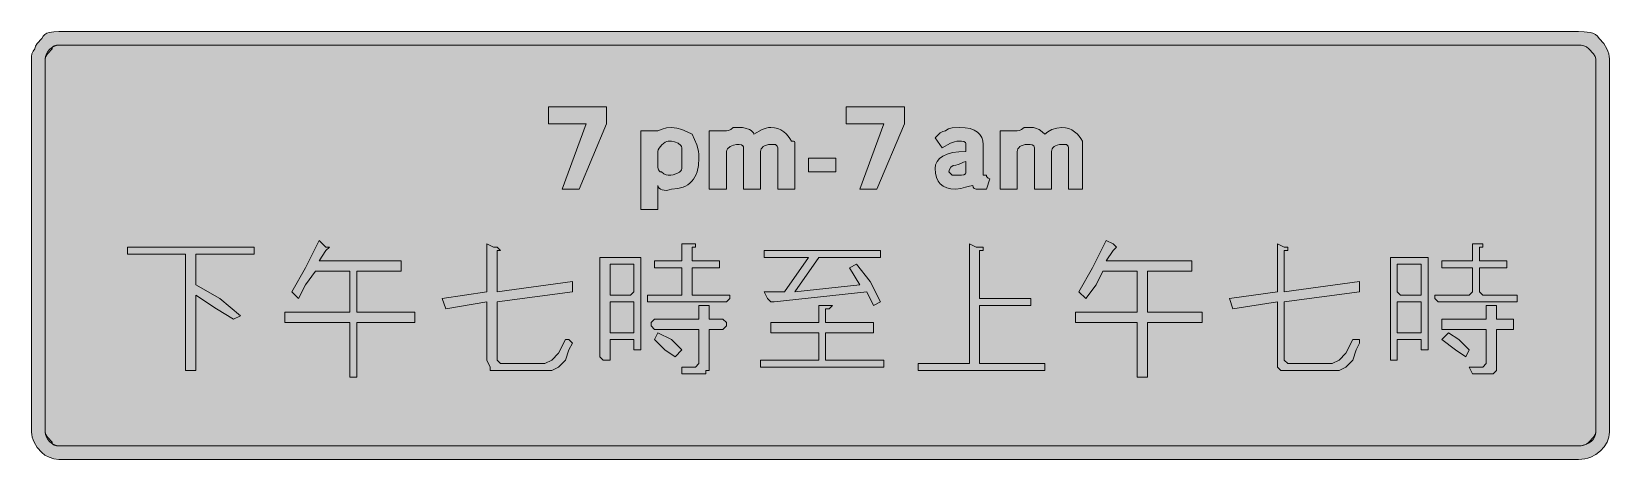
# Model space of a CAD drawing. Header units: metres. Extents: x 7 to 561, y 60 to 210.
import ezdxf

# ---------------------------------------------------------------- set-up
doc = ezdxf.new("R2010")
doc.units = ezdxf.units.M
doc.layers.add('FILL_BLACK_000000', color=7, linetype='Continuous', true_color=0x000000)
doc.layers.add('FILL_WHITE_FFFFFF', color=7, linetype='Continuous', true_color=0xffffff)

msp = doc.modelspace()

# ---------------------------------------------------------------- hatches: boundary and pattern name
at = {"layer": 'FILL_BLACK_000000', "true_color": 0x000000}
h = msp.add_hatch(color=7, dxfattribs=at)
h.dxf.hatch_style = 1
h.paths.add_polyline_path([(7.37, 201.54), (7.5, 202.44), (7.86, 203.34), (8.55, 204.24), (8.76, 205.14), (9.3, 206.04), (10.95, 207.84), (11.45, 208.63), (12.06, 209.23), (12.74, 209.65), (13.5, 209.94), (15.17, 210.2), (16.95, 210.24), (549.75, 210.24), (551.72, 210.2), (553.8, 209.94), (554.78, 209.65), (555.66, 209.23), (556.39, 208.63), (556.95, 207.84), (558.53, 206.04), (559.65, 204.24), (560.04, 203.34), (560.33, 202.44), (560.49, 201.54), (560.55, 200.64), (560.55, 69.84), (560.49, 68.94), (560.33, 68.05), (559.71, 66.31), (558.71, 64.69), (557.4, 63.24), (555.8, 62.01), (553.97, 61.06), (552.97, 60.71), (551.94, 60.46), (550.86, 60.3), (549.75, 60.24), (16.95, 60.24), (15.17, 60.45), (13.5, 60.99), (12.06, 61.76), (10.95, 62.64), (9.37, 64.44), (8.25, 66.24), (7.86, 67.14), (7.57, 68.04), (7.41, 68.94), (7.35, 69.84), (7.35, 200.64), (7.37, 201.54)])
h.paths.add_polyline_path([(12.9, 68.04), (14.55, 66.24), (14.6, 65.84), (14.76, 65.55), (15.3, 65.19), (16.07, 65.06), (16.95, 65.04), (549.75, 65.04), (551.04, 65.15), (552.21, 65.45), (553.23, 65.93), (554.1, 66.54), (554.8, 67.27), (555.32, 68.08), (555.64, 68.94), (555.75, 69.84), (555.75, 200.64), (555.54, 201.54), (555, 202.44), (553.35, 204.24), (552.45, 204.93), (551.55, 205.29), (550.65, 205.42), (549.75, 205.44), (16.95, 205.44), (16.05, 205.33), (15.19, 205.03), (14.38, 204.55), (13.65, 203.94), (13.04, 203.21), (12.56, 202.4), (12.26, 201.54), (12.15, 200.64), (12.15, 69.84), (12.36, 68.94), (12.9, 68.04)], flags=16)
h = msp.add_hatch(color=7, dxfattribs=at)
h.dxf.hatch_style = 1
h.paths.add_polyline_path([(201.75, 177.84), (188.55, 177.84), (188.55, 183.84), (208.95, 183.84), (208.95, 177.84), (199.35, 155.04), (193.35, 155.04), (201.75, 177.84)])
h = msp.add_hatch(color=7, dxfattribs=at)
h.dxf.hatch_style = 1
h.paths.add_polyline_path([(306.15, 177.84), (292.95, 177.84), (292.95, 183.84), (313.35, 183.84), (313.35, 177.84), (303.75, 155.04), (297.75, 155.04), (306.15, 177.84)])
h = msp.add_hatch(color=7, dxfattribs=at)
h.dxf.hatch_style = 1
h.paths.add_polyline_path([(229.99, 176.45), (231.75, 176.64), (233.55, 176.43), (235.35, 175.89), (237.15, 175.12), (238.95, 174.24), (239.83, 172.42), (240.6, 170.49), (241.14, 168.33), (241.3, 167.14), (241.35, 165.84), (241.18, 163.31), (240.69, 161.11), (240.33, 160.14), (239.89, 159.26), (239.38, 158.46), (238.8, 157.74), (238.15, 157.11), (237.42, 156.56), (236.64, 156.09), (235.78, 155.71), (233.89, 155.21), (231.75, 155.04), (230.85, 154.7), (229.99, 154.55), (229.18, 154.58), (228.45, 154.74), (227.84, 155.02), (227.36, 155.38), (227.06, 155.79), (226.95, 156.24), (226.95, 147.84), (220.95, 147.84), (220.95, 175.44), (226.95, 175.44), (228.45, 176.04), (229.99, 176.45)])
h.paths.add_polyline_path([(232.31, 160.05), (233.85, 160.59), (234.46, 160.95), (234.94, 161.36), (235.24, 161.79), (235.35, 162.24), (235.35, 163.44), (235.35, 168.24), (235.35, 169.44), (235.24, 169.89), (234.96, 170.32), (234, 171.09), (232.82, 171.63), (231.75, 171.84), (230.55, 171.84), (230.05, 171.73), (229.48, 171.45), (228.3, 170.49), (227.34, 169.31), (227.06, 168.74), (226.95, 168.24), (226.95, 163.44), (226.97, 162.56), (227.1, 161.79), (227.46, 161.25), (227.75, 161.09), (228.15, 161.04), (229.03, 160.35), (229.8, 159.99), (230.55, 159.84), (231.45, 159.89), (232.31, 160.05)], flags=16)
h = msp.add_hatch(color=7, dxfattribs=at)
h.dxf.hatch_style = 1
h.paths.add_polyline_path([(256.95, 155.04), (256.95, 169.44), (256.9, 169.84), (256.74, 170.13), (256.2, 170.49), (255.43, 170.62), (254.55, 170.64), (253.48, 170.43), (252.3, 169.89), (251.34, 169.12), (251.06, 168.69), (250.95, 168.24), (250.95, 155.04), (244.95, 155.04), (244.95, 175.44), (250.95, 175.44), (251.7, 175.59), (252.47, 175.95), (253.35, 176.64), (255.75, 176.64), (256.65, 176.59), (257.51, 176.43), (259.05, 175.89), (259.66, 175.53), (260.14, 175.12), (260.44, 174.69), (260.55, 174.24), (263.55, 175.89), (264.94, 176.43), (265.7, 176.59), (266.55, 176.64), (267.84, 176.53), (269.02, 176.23), (270.09, 175.75), (271.05, 175.14), (271.89, 174.41), (272.62, 173.6), (273.24, 172.74), (273.75, 171.84), (274.44, 171.82), (274.8, 171.69), (274.93, 171.33), (274.95, 170.64), (274.95, 169.44), (274.95, 155.04), (268.95, 155.04), (268.95, 169.44), (268.8, 170.04), (268.44, 170.45), (268.15, 170.59), (267.75, 170.64), (266.55, 170.64), (265.71, 170.59), (264.97, 170.43), (264.36, 170.2), (263.85, 169.89), (263.46, 169.53), (263.17, 169.12), (263.01, 168.69), (262.95, 168.24), (262.95, 155.04), (256.95, 155.04)])
h = msp.add_hatch(color=7, dxfattribs=at)
h.dxf.hatch_style = 1
h.paths.add_polyline_path([(334.95, 170.64), (334.9, 171.04), (334.74, 171.33), (334.2, 171.69), (333.43, 171.82), (332.55, 171.84), (331.7, 171.79), (330.94, 171.63), (329.55, 171.09), (326.55, 169.44), (324.15, 173.04), (325.95, 174.69), (326.85, 175.23), (327.75, 175.44), (328.25, 175.84), (328.84, 176.13), (330.15, 176.49), (332.55, 176.64), (334.63, 176.53), (336.39, 176.21), (337.84, 175.69), (339, 174.99), (339.87, 174.12), (340.48, 173.1), (340.84, 171.93), (340.95, 170.64), (340.95, 159.84), (342.15, 159.84), (342.2, 159.44), (342.34, 159.15), (342.75, 158.79), (343.35, 158.64), (342.15, 155.04), (338.55, 155.04), (338.15, 155.09), (337.86, 155.23), (337.5, 155.64), (337.35, 156.24), (336.24, 156.05), (334.8, 155.64), (333.13, 155.23), (331.35, 155.04), (329.66, 155.15), (328.2, 155.49), (326.96, 156.05), (325.95, 156.84), (325.16, 157.85), (324.6, 159.09), (324.26, 160.55), (324.15, 162.24), (324.32, 163.53), (324.82, 164.7), (325.67, 165.72), (326.85, 166.59), (328.37, 167.29), (330.22, 167.81), (332.42, 168.13), (334.95, 168.24), (334.95, 169.44), (334.95, 170.64)])
h.paths.add_polyline_path([(334.2, 159.99), (334.74, 160.35), (334.9, 160.64), (334.95, 161.04), (334.95, 164.64), (334.05, 164.45), (333.15, 164.04), (332.25, 163.63), (331.35, 163.44), (330.47, 163.23), (329.7, 162.69), (329.16, 161.92), (328.95, 161.04), (330.15, 159.84), (332.55, 159.84), (333.43, 159.86), (334.2, 159.99)], flags=16)
h = msp.add_hatch(color=7, dxfattribs=at)
h.dxf.hatch_style = 1
h.paths.add_polyline_path([(358.95, 155.04), (358.95, 169.44), (358.9, 169.84), (358.74, 170.13), (358.2, 170.49), (357.43, 170.62), (356.55, 170.64), (355.71, 170.59), (354.97, 170.43), (354.36, 170.2), (353.85, 169.89), (353.46, 169.53), (353.17, 169.12), (353.01, 168.69), (352.95, 168.24), (352.95, 155.04), (346.95, 155.04), (346.95, 175.44), (352.95, 175.44), (353.7, 175.59), (354.47, 175.95), (355.35, 176.64), (357.75, 176.64), (358.6, 176.59), (359.34, 176.43), (360.6, 175.89), (361.63, 175.12), (362.55, 174.24), (363.66, 175.12), (365.1, 175.89), (366.77, 176.43), (368.55, 176.64), (369.84, 176.53), (371.02, 176.23), (372.09, 175.75), (373.05, 175.14), (373.89, 174.41), (374.62, 173.6), (375.24, 172.74), (375.75, 171.84), (375.75, 170.64), (375.75, 169.44), (375.75, 155.04), (370.95, 155.04), (370.95, 169.44), (370.8, 170.04), (370.44, 170.45), (370.15, 170.59), (369.75, 170.64), (368.55, 170.64), (367.71, 170.59), (366.98, 170.43), (366.36, 170.2), (365.85, 169.89), (365.46, 169.53), (365.17, 169.12), (365.01, 168.69), (364.95, 168.24), (364.95, 155.04), (358.95, 155.04)])
h = msp.add_hatch(color=7, dxfattribs=at)
h.dxf.hatch_style = 1
h.paths.add_polyline_path([(289.35, 165.84), (289.35, 161.04), (279.75, 161.04), (279.75, 165.84), (289.35, 165.84)])
h = msp.add_hatch(color=7, dxfattribs=at)
h.dxf.hatch_style = 1
h.paths.add_polyline_path([(85.35, 134.64), (85.35, 132.24), (64.95, 132.24), (64.95, 121.44), (73.35, 116.64), (80.55, 110.64), (78.15, 109.44), (72.15, 113.04), (64.95, 117.84), (64.95, 91.44), (61.35, 91.44), (61.35, 132.24), (40.95, 132.24), (40.95, 134.64), (85.35, 134.64)])
h = msp.add_hatch(color=7, dxfattribs=at)
h.dxf.hatch_style = 1
h.paths.add_polyline_path([(136.95, 126.24), (121.35, 126.24), (121.35, 111.84), (141.75, 111.84), (141.75, 108.24), (121.35, 108.24), (121.35, 89.04), (118.95, 89.04), (118.95, 108.24), (96.15, 108.24), (96.15, 111.84), (118.95, 111.84), (118.95, 126.24), (106.95, 126.24), (103.35, 121.44), (100.95, 116.64), (98.55, 119.04), (103.35, 127.44), (108.15, 137.04), (109.35, 135.84), (110.55, 134.64), (111.75, 134.64), (110.55, 133.44), (108.15, 129.84), (136.95, 129.84), (136.95, 126.24)])
h = msp.add_hatch(color=7, dxfattribs=at)
h.dxf.hatch_style = 1
h.paths.add_polyline_path([(166.95, 119.04), (166.95, 135.84), (169.35, 134.64), (170.55, 134.64), (171.75, 133.44), (170.55, 133.44), (170.55, 119.04), (196.95, 122.64), (196.95, 119.04), (170.55, 115.44), (170.55, 95.04), (171.75, 93.84), (175.35, 93.84), (187.35, 93.84), (189.75, 95.04), (192.15, 97.44), (194.55, 102.24), (195.75, 102.24), (196.95, 101.04), (195.75, 98.64), (194.55, 95.04), (192.15, 92.64), (189.75, 91.44), (187.35, 91.44), (171.75, 91.44), (169.35, 91.44), (168.15, 91.44), (168.15, 92.64), (166.95, 95.04), (166.95, 115.44), (152.55, 113.04), (151.35, 116.64), (166.95, 119.04)])
h = msp.add_hatch(color=7, dxfattribs=at)
h.dxf.hatch_style = 1
h.paths.add_polyline_path([(252.15, 117.84), (252.15, 116.64), (250.95, 115.44), (223.35, 115.44), (223.35, 116.64), (223.35, 117.84), (235.35, 117.84), (235.35, 119.04), (235.35, 127.44), (226.95, 127.44), (225.75, 127.44), (225.75, 129.84), (226.95, 129.84), (235.35, 129.84), (235.35, 135.84), (236.55, 135.84), (237.75, 135.84), (238.95, 135.84), (240.15, 135.84), (240.15, 134.64), (238.95, 134.64), (238.95, 129.84), (248.55, 129.84), (248.55, 127.44), (238.95, 127.44), (238.95, 119.04), (238.95, 117.84), (250.95, 117.84), (252.15, 117.84)])
h = msp.add_hatch(color=7, dxfattribs=at)
h.dxf.hatch_style = 1
h.paths.add_polyline_path([(296.55, 128.64), (301.35, 122.64), (304.95, 115.44), (302.55, 114.24), (300.15, 119.04), (267.75, 115.44), (266.55, 115.44), (265.35, 116.64), (264.15, 119.04), (271.35, 119.04), (279.75, 131.04), (264.15, 131.04), (264.15, 133.44), (304.95, 133.44), (304.95, 131.04), (283.35, 131.04), (274.95, 119.04), (297.75, 121.44), (294.15, 127.44), (296.55, 128.64)])
h = msp.add_hatch(color=7, dxfattribs=at)
h.dxf.hatch_style = 1
h.paths.add_polyline_path([(339.75, 114.24), (339.75, 93.84), (362.55, 93.84), (362.55, 91.44), (318.15, 91.44), (318.15, 93.84), (336.15, 93.84), (336.15, 135.84), (338.55, 134.64), (339.75, 134.64), (340.95, 134.64), (340.95, 133.44), (339.75, 133.44), (339.75, 116.64), (357.75, 116.64), (357.75, 114.24), (339.75, 114.24)])
h = msp.add_hatch(color=7, dxfattribs=at)
h.dxf.hatch_style = 1
h.paths.add_polyline_path([(414.15, 126.24), (398.55, 126.24), (398.55, 111.84), (417.75, 111.84), (417.75, 108.24), (398.55, 108.24), (398.55, 89.04), (394.95, 89.04), (394.95, 108.24), (373.35, 108.24), (373.35, 111.84), (394.95, 111.84), (394.95, 126.24), (382.95, 126.24), (380.55, 121.44), (376.95, 116.64), (374.55, 119.04), (379.35, 127.44), (384.15, 137.04), (386.55, 135.84), (387.75, 134.64), (386.55, 133.44), (384.15, 129.84), (414.15, 129.84), (414.15, 126.24)])
h = msp.add_hatch(color=7, dxfattribs=at)
h.dxf.hatch_style = 1
h.paths.add_polyline_path([(444.15, 119.04), (444.15, 135.84), (446.55, 134.64), (447.75, 134.64), (447.75, 133.44), (446.55, 133.44), (446.55, 119.04), (472.95, 122.64), (472.95, 119.04), (446.55, 115.44), (446.55, 95.04), (447.75, 93.84), (451.35, 93.84), (463.35, 93.84), (465.75, 95.04), (468.15, 97.44), (470.55, 102.24), (472.95, 102.24), (472.95, 101.04), (471.75, 98.64), (470.55, 95.04), (468.15, 92.64), (465.75, 91.44), (463.35, 91.44), (447.75, 91.44), (446.55, 91.44), (445.35, 91.44), (444.15, 92.64), (444.15, 95.04), (444.15, 115.44), (428.55, 113.04), (427.35, 116.64), (444.15, 119.04)])
h = msp.add_hatch(color=7, dxfattribs=at)
h.dxf.hatch_style = 1
h.paths.add_polyline_path([(528.15, 116.64), (528.15, 115.44), (500.55, 115.44), (499.35, 116.64), (499.35, 117.84), (500.55, 117.84), (511.35, 117.84), (512.55, 119.04), (512.55, 127.44), (511.35, 127.44), (504.15, 127.44), (502.95, 127.44), (501.75, 127.44), (501.75, 129.84), (502.95, 129.84), (504.15, 129.84), (511.35, 129.84), (512.55, 129.84), (512.55, 135.84), (514.95, 135.84), (516.15, 135.84), (516.15, 134.64), (514.95, 134.64), (514.95, 129.84), (516.15, 129.84), (524.55, 129.84), (524.55, 127.44), (516.15, 127.44), (514.95, 127.44), (514.95, 119.04), (516.15, 117.84), (528.15, 117.84), (528.15, 116.64)])
h = msp.add_hatch(color=7, dxfattribs=at)
h.dxf.hatch_style = 1
h.paths.add_polyline_path([(207.75, 131.04), (220.95, 131.04), (220.95, 99.84), (220.95, 98.64), (218.55, 98.64), (218.55, 99.84), (218.55, 102.24), (217.35, 102.24), (210.15, 102.24), (210.15, 96.24), (210.15, 95.04), (207.75, 95.04), (206.55, 96.24), (206.55, 131.04), (207.75, 131.04)])
h.paths.add_polyline_path([(218.55, 104.64), (218.55, 115.44), (217.35, 115.44), (210.15, 115.44), (210.15, 104.64), (217.35, 104.64), (218.55, 104.64)], flags=16)
h.paths.add_polyline_path([(217.35, 117.84), (218.55, 119.04), (218.55, 128.64), (217.35, 128.64), (210.15, 128.64), (210.15, 119.04), (210.15, 117.84), (217.35, 117.84)], flags=16)
h = msp.add_hatch(color=7, dxfattribs=at)
h.dxf.hatch_style = 1
h.paths.add_polyline_path([(496.95, 131.04), (496.95, 99.84), (496.95, 98.64), (494.55, 98.64), (494.55, 99.84), (494.55, 102.24), (487.35, 102.24), (486.15, 102.24), (486.15, 96.24), (486.15, 95.04), (483.75, 95.04), (483.75, 96.24), (483.75, 131.04), (496.95, 131.04)])
h.paths.add_polyline_path([(487.35, 104.64), (494.55, 104.64), (494.55, 115.44), (487.35, 115.44), (486.15, 115.44), (486.15, 104.64), (487.35, 104.64)], flags=16)
h.paths.add_polyline_path([(494.55, 117.84), (494.55, 119.04), (494.55, 128.64), (487.35, 128.64), (486.15, 128.64), (486.15, 119.04), (487.35, 117.84), (494.55, 117.84)], flags=16)
h = msp.add_hatch(color=7, dxfattribs=at)
h.dxf.hatch_style = 1
h.paths.add_polyline_path([(242.55, 114.24), (244.95, 114.24), (244.95, 113.04), (244.95, 109.44), (249.75, 109.44), (250.95, 108.24), (250.95, 107.04), (249.75, 105.84), (244.95, 105.84), (244.95, 93.84), (244.95, 91.44), (243.75, 91.44), (243.75, 90.24), (242.55, 90.24), (236.55, 90.24), (235.35, 90.24), (235.35, 92.64), (236.55, 92.64), (240.15, 92.64), (241.35, 93.84), (241.35, 95.04), (241.35, 105.84), (225.75, 105.84), (224.55, 107.04), (224.55, 108.24), (225.75, 109.44), (241.35, 109.44), (241.35, 114.24), (242.55, 114.24)])
h = msp.add_hatch(color=7, dxfattribs=at)
h.dxf.hatch_style = 1
h.paths.add_polyline_path([(306.15, 95.04), (306.15, 92.64), (262.95, 92.64), (262.95, 95.04), (283.35, 95.04), (283.35, 104.64), (266.55, 104.64), (266.55, 108.24), (283.35, 108.24), (283.35, 114.24), (285.75, 114.24), (286.95, 114.24), (288.15, 114.24), (286.95, 113.04), (285.75, 113.04), (285.75, 108.24), (302.55, 108.24), (302.55, 104.64), (285.75, 104.64), (285.75, 95.04), (306.15, 95.04)])
h = msp.add_hatch(color=7, dxfattribs=at)
h.dxf.hatch_style = 1
h.paths.add_polyline_path([(526.95, 109.44), (526.95, 108.24), (526.95, 107.04), (526.95, 105.84), (520.95, 105.84), (520.95, 93.84), (520.95, 91.44), (519.75, 90.24), (518.55, 90.24), (513.75, 90.24), (512.55, 90.24), (511.35, 92.64), (512.55, 92.64), (516.15, 92.64), (517.35, 93.84), (517.35, 95.04), (517.35, 105.84), (501.75, 105.84), (501.75, 107.04), (501.75, 108.24), (501.75, 109.44), (517.35, 109.44), (517.35, 114.24), (518.55, 114.24), (519.75, 114.24), (520.95, 114.24), (520.95, 113.04), (520.95, 109.44), (526.95, 109.44)])
h = msp.add_hatch(color=7, dxfattribs=at)
h.dxf.hatch_style = 1
h.paths.add_polyline_path([(231.75, 102.24), (235.35, 98.64), (232.95, 96.24), (229.35, 98.64), (225.75, 102.24), (226.95, 104.64), (231.75, 102.24)])
h = msp.add_hatch(color=7, dxfattribs=at)
h.dxf.hatch_style = 1
h.paths.add_polyline_path([(507.75, 102.24), (511.35, 98.64), (510.15, 96.24), (506.55, 98.64), (501.75, 102.24), (504.15, 104.64), (507.75, 102.24)])
at = {"layer": 'FILL_WHITE_FFFFFF', "true_color": 0xffffff}
h = msp.add_hatch(color=7, dxfattribs=at)
h.dxf.hatch_style = 1
h.paths.add_polyline_path([(16.95, 65.04), (16.05, 65.15), (15.19, 65.45), (14.38, 65.93), (13.65, 66.54), (13.04, 67.27), (12.56, 68.08), (12.26, 68.94), (12.15, 69.84), (12.15, 200.64), (12.36, 201.54), (12.9, 202.44), (14.55, 204.24), (14.6, 204.64), (14.76, 204.93), (15.3, 205.29), (16.07, 205.42), (16.95, 205.44), (549.75, 205.44), (550.65, 205.42), (551.55, 205.29), (552.45, 204.93), (553.35, 204.24), (555, 202.44), (555.54, 201.54), (555.75, 200.64), (555.75, 69.84), (555.54, 68.94), (555, 68.04), (553.35, 66.24), (552.45, 65.55), (551.55, 65.19), (550.65, 65.06), (549.75, 65.04), (16.95, 65.04)])

# ---------------------------------------------------------------- linework, layer by layer
at = {"layer": 'FILL_BLACK_000000', "lineweight": 0, "true_color": 0x000000}
for points in [[(7.37, 201.54), (7.5, 202.44), (7.86, 203.34), (8.55, 204.24), (8.76, 205.14), (9.3, 206.04), (10.95, 207.84), (11.45, 208.63), (12.06, 209.23), (12.74, 209.65), (13.5, 209.94), (15.17, 210.2), (16.95, 210.24), (549.75, 210.24), (551.72, 210.2), (553.8, 209.94), (554.78, 209.65), (555.66, 209.23), (556.39, 208.63), (556.95, 207.84), (558.53, 206.04), (559.65, 204.24), (560.04, 203.34), (560.33, 202.44), (560.49, 201.54), (560.55, 200.64), (560.55, 69.84), (560.49, 68.94), (560.33, 68.05), (559.71, 66.31), (558.71, 64.69), (557.4, 63.24), (555.8, 62.01), (553.97, 61.06), (552.97, 60.71), (551.94, 60.46), (550.86, 60.3), (549.75, 60.24), (16.95, 60.24), (15.17, 60.45), (13.5, 60.99), (12.06, 61.76), (10.95, 62.64), (9.37, 64.44), (8.25, 66.24), (7.86, 67.14), (7.57, 68.04), (7.41, 68.94), (7.35, 69.84), (7.35, 200.64)], [(12.9, 68.04), (14.55, 66.24), (14.6, 65.84), (14.76, 65.55), (15.3, 65.19), (16.07, 65.06), (16.95, 65.04), (549.75, 65.04), (551.04, 65.15), (552.21, 65.45), (553.23, 65.93), (554.1, 66.54), (554.8, 67.27), (555.32, 68.08), (555.64, 68.94), (555.75, 69.84), (555.75, 200.64), (555.54, 201.54), (555, 202.44), (553.35, 204.24), (552.45, 204.93), (551.55, 205.29), (550.65, 205.42), (549.75, 205.44), (16.95, 205.44), (16.05, 205.33), (15.19, 205.03), (14.38, 204.55), (13.65, 203.94), (13.04, 203.21), (12.56, 202.4), (12.26, 201.54), (12.15, 200.64), (12.15, 69.84), (12.36, 68.94)], [(201.75, 177.84), (188.55, 177.84), (188.55, 183.84), (208.95, 183.84), (208.95, 177.84), (199.35, 155.04), (193.35, 155.04)], [(306.15, 177.84), (292.95, 177.84), (292.95, 183.84), (313.35, 183.84), (313.35, 177.84), (303.75, 155.04), (297.75, 155.04)], [(229.99, 176.45), (231.75, 176.64), (233.55, 176.43), (235.35, 175.89), (237.15, 175.12), (238.95, 174.24), (239.83, 172.42), (240.6, 170.49), (241.14, 168.33), (241.3, 167.14), (241.35, 165.84), (241.18, 163.31), (240.69, 161.11), (240.33, 160.14), (239.89, 159.26), (239.38, 158.46), (238.8, 157.74), (238.15, 157.11), (237.42, 156.56), (236.64, 156.09), (235.78, 155.71), (233.89, 155.21), (231.75, 155.04), (230.85, 154.7), (229.99, 154.55), (229.18, 154.58), (228.45, 154.74), (227.84, 155.02), (227.36, 155.38), (227.06, 155.79), (226.95, 156.24), (226.95, 147.84), (220.95, 147.84), (220.95, 175.44), (226.95, 175.44), (228.45, 176.04)], [(232.31, 160.05), (233.85, 160.59), (234.46, 160.95), (234.94, 161.36), (235.24, 161.79), (235.35, 162.24), (235.35, 163.44), (235.35, 168.24), (235.35, 169.44), (235.24, 169.89), (234.96, 170.32), (234, 171.09), (232.82, 171.63), (231.75, 171.84), (230.55, 171.84), (230.05, 171.73), (229.48, 171.45), (228.3, 170.49), (227.34, 169.31), (227.06, 168.74), (226.95, 168.24), (226.95, 163.44), (226.97, 162.56), (227.1, 161.79), (227.46, 161.25), (227.75, 161.09), (228.15, 161.04), (229.03, 160.35), (229.8, 159.99), (230.55, 159.84), (231.45, 159.89)], [(256.95, 155.04), (256.95, 169.44), (256.9, 169.84), (256.74, 170.13), (256.2, 170.49), (255.43, 170.62), (254.55, 170.64), (253.48, 170.43), (252.3, 169.89), (251.34, 169.12), (251.06, 168.69), (250.95, 168.24), (250.95, 155.04), (244.95, 155.04), (244.95, 175.44), (250.95, 175.44), (251.7, 175.59), (252.47, 175.95), (253.35, 176.64), (255.75, 176.64), (256.65, 176.59), (257.51, 176.43), (259.05, 175.89), (259.66, 175.53), (260.14, 175.12), (260.44, 174.69), (260.55, 174.24), (263.55, 175.89), (264.94, 176.43), (265.7, 176.59), (266.55, 176.64), (267.84, 176.53), (269.02, 176.23), (270.09, 175.75), (271.05, 175.14), (271.89, 174.41), (272.62, 173.6), (273.24, 172.74), (273.75, 171.84), (274.44, 171.82), (274.8, 171.69), (274.93, 171.33), (274.95, 170.64), (274.95, 169.44), (274.95, 155.04), (268.95, 155.04), (268.95, 169.44), (268.8, 170.04), (268.44, 170.45), (268.15, 170.59), (267.75, 170.64), (266.55, 170.64), (265.71, 170.59), (264.97, 170.43), (264.36, 170.2), (263.85, 169.89), (263.46, 169.53), (263.17, 169.12), (263.01, 168.69), (262.95, 168.24), (262.95, 155.04)], [(334.95, 170.64), (334.9, 171.04), (334.74, 171.33), (334.2, 171.69), (333.43, 171.82), (332.55, 171.84), (331.7, 171.79), (330.94, 171.63), (329.55, 171.09), (326.55, 169.44), (324.15, 173.04), (325.95, 174.69), (326.85, 175.23), (327.75, 175.44), (328.25, 175.84), (328.84, 176.13), (330.15, 176.49), (332.55, 176.64), (334.63, 176.53), (336.39, 176.21), (337.84, 175.69), (339, 174.99), (339.87, 174.12), (340.48, 173.1), (340.84, 171.93), (340.95, 170.64), (340.95, 159.84), (342.15, 159.84), (342.2, 159.44), (342.34, 159.15), (342.75, 158.79), (343.35, 158.64), (342.15, 155.04), (338.55, 155.04), (338.15, 155.09), (337.86, 155.23), (337.5, 155.64), (337.35, 156.24), (336.24, 156.05), (334.8, 155.64), (333.13, 155.23), (331.35, 155.04), (329.66, 155.15), (328.2, 155.49), (326.96, 156.05), (325.95, 156.84), (325.16, 157.85), (324.6, 159.09), (324.26, 160.55), (324.15, 162.24), (324.32, 163.53), (324.82, 164.7), (325.67, 165.72), (326.85, 166.59), (328.37, 167.29), (330.22, 167.81), (332.42, 168.13), (334.95, 168.24), (334.95, 169.44)], [(358.95, 155.04), (358.95, 169.44), (358.9, 169.84), (358.74, 170.13), (358.2, 170.49), (357.43, 170.62), (356.55, 170.64), (355.71, 170.59), (354.97, 170.43), (354.36, 170.2), (353.85, 169.89), (353.46, 169.53), (353.17, 169.12), (353.01, 168.69), (352.95, 168.24), (352.95, 155.04), (346.95, 155.04), (346.95, 175.44), (352.95, 175.44), (353.7, 175.59), (354.47, 175.95), (355.35, 176.64), (357.75, 176.64), (358.6, 176.59), (359.34, 176.43), (360.6, 175.89), (361.63, 175.12), (362.55, 174.24), (363.66, 175.12), (365.1, 175.89), (366.77, 176.43), (368.55, 176.64), (369.84, 176.53), (371.02, 176.23), (372.09, 175.75), (373.05, 175.14), (373.89, 174.41), (374.62, 173.6), (375.24, 172.74), (375.75, 171.84), (375.75, 170.64), (375.75, 169.44), (375.75, 155.04), (370.95, 155.04), (370.95, 169.44), (370.8, 170.04), (370.44, 170.45), (370.15, 170.59), (369.75, 170.64), (368.55, 170.64), (367.71, 170.59), (366.98, 170.43), (366.36, 170.2), (365.85, 169.89), (365.46, 169.53), (365.17, 169.12), (365.01, 168.69), (364.95, 168.24), (364.95, 155.04)], [(289.35, 165.84), (289.35, 161.04), (279.75, 161.04), (279.75, 165.84)], [(334.2, 159.99), (334.74, 160.35), (334.9, 160.64), (334.95, 161.04), (334.95, 164.64), (334.05, 164.45), (333.15, 164.04), (332.25, 163.63), (331.35, 163.44), (330.47, 163.23), (329.7, 162.69), (329.16, 161.92), (328.95, 161.04), (330.15, 159.84), (332.55, 159.84), (333.43, 159.86)], [(85.35, 134.64), (85.35, 132.24), (64.95, 132.24), (64.95, 121.44), (73.35, 116.64), (80.55, 110.64), (78.15, 109.44), (72.15, 113.04), (64.95, 117.84), (64.95, 91.44), (61.35, 91.44), (61.35, 132.24), (40.95, 132.24), (40.95, 134.64)], [(136.95, 126.24), (121.35, 126.24), (121.35, 111.84), (141.75, 111.84), (141.75, 108.24), (121.35, 108.24), (121.35, 89.04), (118.95, 89.04), (118.95, 108.24), (96.15, 108.24), (96.15, 111.84), (118.95, 111.84), (118.95, 126.24), (106.95, 126.24), (103.35, 121.44), (100.95, 116.64), (98.55, 119.04), (103.35, 127.44), (108.15, 137.04), (109.35, 135.84), (110.55, 134.64), (111.75, 134.64), (110.55, 133.44), (108.15, 129.84), (136.95, 129.84)], [(166.95, 119.04), (166.95, 135.84), (169.35, 134.64), (170.55, 134.64), (171.75, 133.44), (170.55, 133.44), (170.55, 119.04), (196.95, 122.64), (196.95, 119.04), (170.55, 115.44), (170.55, 95.04), (171.75, 93.84), (175.35, 93.84), (187.35, 93.84), (189.75, 95.04), (192.15, 97.44), (194.55, 102.24), (195.75, 102.24), (196.95, 101.04), (195.75, 98.64), (194.55, 95.04), (192.15, 92.64), (189.75, 91.44), (187.35, 91.44), (171.75, 91.44), (169.35, 91.44), (168.15, 91.44), (168.15, 92.64), (166.95, 95.04), (166.95, 115.44), (152.55, 113.04), (151.35, 116.64)], [(252.15, 117.84), (252.15, 116.64), (250.95, 115.44), (223.35, 115.44), (223.35, 116.64), (223.35, 117.84), (235.35, 117.84), (235.35, 119.04), (235.35, 127.44), (226.95, 127.44), (225.75, 127.44), (225.75, 129.84), (226.95, 129.84), (235.35, 129.84), (235.35, 135.84), (236.55, 135.84), (237.75, 135.84), (238.95, 135.84), (240.15, 135.84), (240.15, 134.64), (238.95, 134.64), (238.95, 129.84), (248.55, 129.84), (248.55, 127.44), (238.95, 127.44), (238.95, 119.04), (238.95, 117.84), (250.95, 117.84)], [(296.55, 128.64), (301.35, 122.64), (304.95, 115.44), (302.55, 114.24), (300.15, 119.04), (267.75, 115.44), (266.55, 115.44), (265.35, 116.64), (264.15, 119.04), (271.35, 119.04), (279.75, 131.04), (264.15, 131.04), (264.15, 133.44), (304.95, 133.44), (304.95, 131.04), (283.35, 131.04), (274.95, 119.04), (297.75, 121.44), (294.15, 127.44)], [(339.75, 114.24), (339.75, 93.84), (362.55, 93.84), (362.55, 91.44), (318.15, 91.44), (318.15, 93.84), (336.15, 93.84), (336.15, 135.84), (338.55, 134.64), (339.75, 134.64), (340.95, 134.64), (340.95, 133.44), (339.75, 133.44), (339.75, 116.64), (357.75, 116.64), (357.75, 114.24)], [(414.15, 126.24), (398.55, 126.24), (398.55, 111.84), (417.75, 111.84), (417.75, 108.24), (398.55, 108.24), (398.55, 89.04), (394.95, 89.04), (394.95, 108.24), (373.35, 108.24), (373.35, 111.84), (394.95, 111.84), (394.95, 126.24), (382.95, 126.24), (380.55, 121.44), (376.95, 116.64), (374.55, 119.04), (379.35, 127.44), (384.15, 137.04), (386.55, 135.84), (387.75, 134.64), (386.55, 133.44), (384.15, 129.84), (414.15, 129.84)], [(444.15, 119.04), (444.15, 135.84), (446.55, 134.64), (447.75, 134.64), (447.75, 133.44), (446.55, 133.44), (446.55, 119.04), (472.95, 122.64), (472.95, 119.04), (446.55, 115.44), (446.55, 95.04), (447.75, 93.84), (451.35, 93.84), (463.35, 93.84), (465.75, 95.04), (468.15, 97.44), (470.55, 102.24), (472.95, 102.24), (472.95, 101.04), (471.75, 98.64), (470.55, 95.04), (468.15, 92.64), (465.75, 91.44), (463.35, 91.44), (447.75, 91.44), (446.55, 91.44), (445.35, 91.44), (444.15, 92.64), (444.15, 95.04), (444.15, 115.44), (428.55, 113.04), (427.35, 116.64)], [(528.15, 116.64), (528.15, 115.44), (500.55, 115.44), (499.35, 116.64), (499.35, 117.84), (500.55, 117.84), (511.35, 117.84), (512.55, 119.04), (512.55, 127.44), (511.35, 127.44), (504.15, 127.44), (502.95, 127.44), (501.75, 127.44), (501.75, 129.84), (502.95, 129.84), (504.15, 129.84), (511.35, 129.84), (512.55, 129.84), (512.55, 135.84), (514.95, 135.84), (516.15, 135.84), (516.15, 134.64), (514.95, 134.64), (514.95, 129.84), (516.15, 129.84), (524.55, 129.84), (524.55, 127.44), (516.15, 127.44), (514.95, 127.44), (514.95, 119.04), (516.15, 117.84), (528.15, 117.84)], [(207.75, 131.04), (220.95, 131.04), (220.95, 99.84), (220.95, 98.64), (218.55, 98.64), (218.55, 99.84), (218.55, 102.24), (217.35, 102.24), (210.15, 102.24), (210.15, 96.24), (210.15, 95.04), (207.75, 95.04), (206.55, 96.24), (206.55, 131.04)], [(217.35, 117.84), (218.55, 119.04), (218.55, 128.64), (217.35, 128.64), (210.15, 128.64), (210.15, 119.04), (210.15, 117.84)], [(496.95, 131.04), (496.95, 99.84), (496.95, 98.64), (494.55, 98.64), (494.55, 99.84), (494.55, 102.24), (487.35, 102.24), (486.15, 102.24), (486.15, 96.24), (486.15, 95.04), (483.75, 95.04), (483.75, 96.24), (483.75, 131.04)], [(494.55, 117.84), (494.55, 119.04), (494.55, 128.64), (487.35, 128.64), (486.15, 128.64), (486.15, 119.04), (487.35, 117.84)], [(218.55, 104.64), (218.55, 115.44), (217.35, 115.44), (210.15, 115.44), (210.15, 104.64), (217.35, 104.64)], [(242.55, 114.24), (244.95, 114.24), (244.95, 113.04), (244.95, 109.44), (249.75, 109.44), (250.95, 108.24), (250.95, 107.04), (249.75, 105.84), (244.95, 105.84), (244.95, 93.84), (244.95, 91.44), (243.75, 91.44), (243.75, 90.24), (242.55, 90.24), (236.55, 90.24), (235.35, 90.24), (235.35, 92.64), (236.55, 92.64), (240.15, 92.64), (241.35, 93.84), (241.35, 95.04), (241.35, 105.84), (225.75, 105.84), (224.55, 107.04), (224.55, 108.24), (225.75, 109.44), (241.35, 109.44), (241.35, 114.24)], [(306.15, 95.04), (306.15, 92.64), (262.95, 92.64), (262.95, 95.04), (283.35, 95.04), (283.35, 104.64), (266.55, 104.64), (266.55, 108.24), (283.35, 108.24), (283.35, 114.24), (285.75, 114.24), (286.95, 114.24), (288.15, 114.24), (286.95, 113.04), (285.75, 113.04), (285.75, 108.24), (302.55, 108.24), (302.55, 104.64), (285.75, 104.64), (285.75, 95.04)], [(487.35, 104.64), (494.55, 104.64), (494.55, 115.44), (487.35, 115.44), (486.15, 115.44), (486.15, 104.64)], [(526.95, 109.44), (526.95, 108.24), (526.95, 107.04), (526.95, 105.84), (520.95, 105.84), (520.95, 93.84), (520.95, 91.44), (519.75, 90.24), (518.55, 90.24), (513.75, 90.24), (512.55, 90.24), (511.35, 92.64), (512.55, 92.64), (516.15, 92.64), (517.35, 93.84), (517.35, 95.04), (517.35, 105.84), (501.75, 105.84), (501.75, 107.04), (501.75, 108.24), (501.75, 109.44), (517.35, 109.44), (517.35, 114.24), (518.55, 114.24), (519.75, 114.24), (520.95, 114.24), (520.95, 113.04), (520.95, 109.44)], [(231.75, 102.24), (235.35, 98.64), (232.95, 96.24), (229.35, 98.64), (225.75, 102.24), (226.95, 104.64)], [(507.75, 102.24), (511.35, 98.64), (510.15, 96.24), (506.55, 98.64), (501.75, 102.24), (504.15, 104.64)]]:
    msp.add_lwpolyline(points, close=True, dxfattribs=at)
at = {"layer": 'FILL_WHITE_FFFFFF', "lineweight": 0, "true_color": 0xffffff}
msp.add_lwpolyline([(16.95, 65.04), (16.05, 65.15), (15.19, 65.45), (14.38, 65.93), (13.65, 66.54), (13.04, 67.27), (12.56, 68.08), (12.26, 68.94), (12.15, 69.84), (12.15, 200.64), (12.36, 201.54), (12.9, 202.44), (14.55, 204.24), (14.6, 204.64), (14.76, 204.93), (15.3, 205.29), (16.07, 205.42), (16.95, 205.44), (549.75, 205.44), (550.65, 205.42), (551.55, 205.29), (552.45, 204.93), (553.35, 204.24), (555, 202.44), (555.54, 201.54), (555.75, 200.64), (555.75, 69.84), (555.54, 68.94), (555, 68.04), (553.35, 66.24), (552.45, 65.55), (551.55, 65.19), (550.65, 65.06), (549.75, 65.04)], close=True, dxfattribs=at)

doc.saveas('drawing.dxf')
